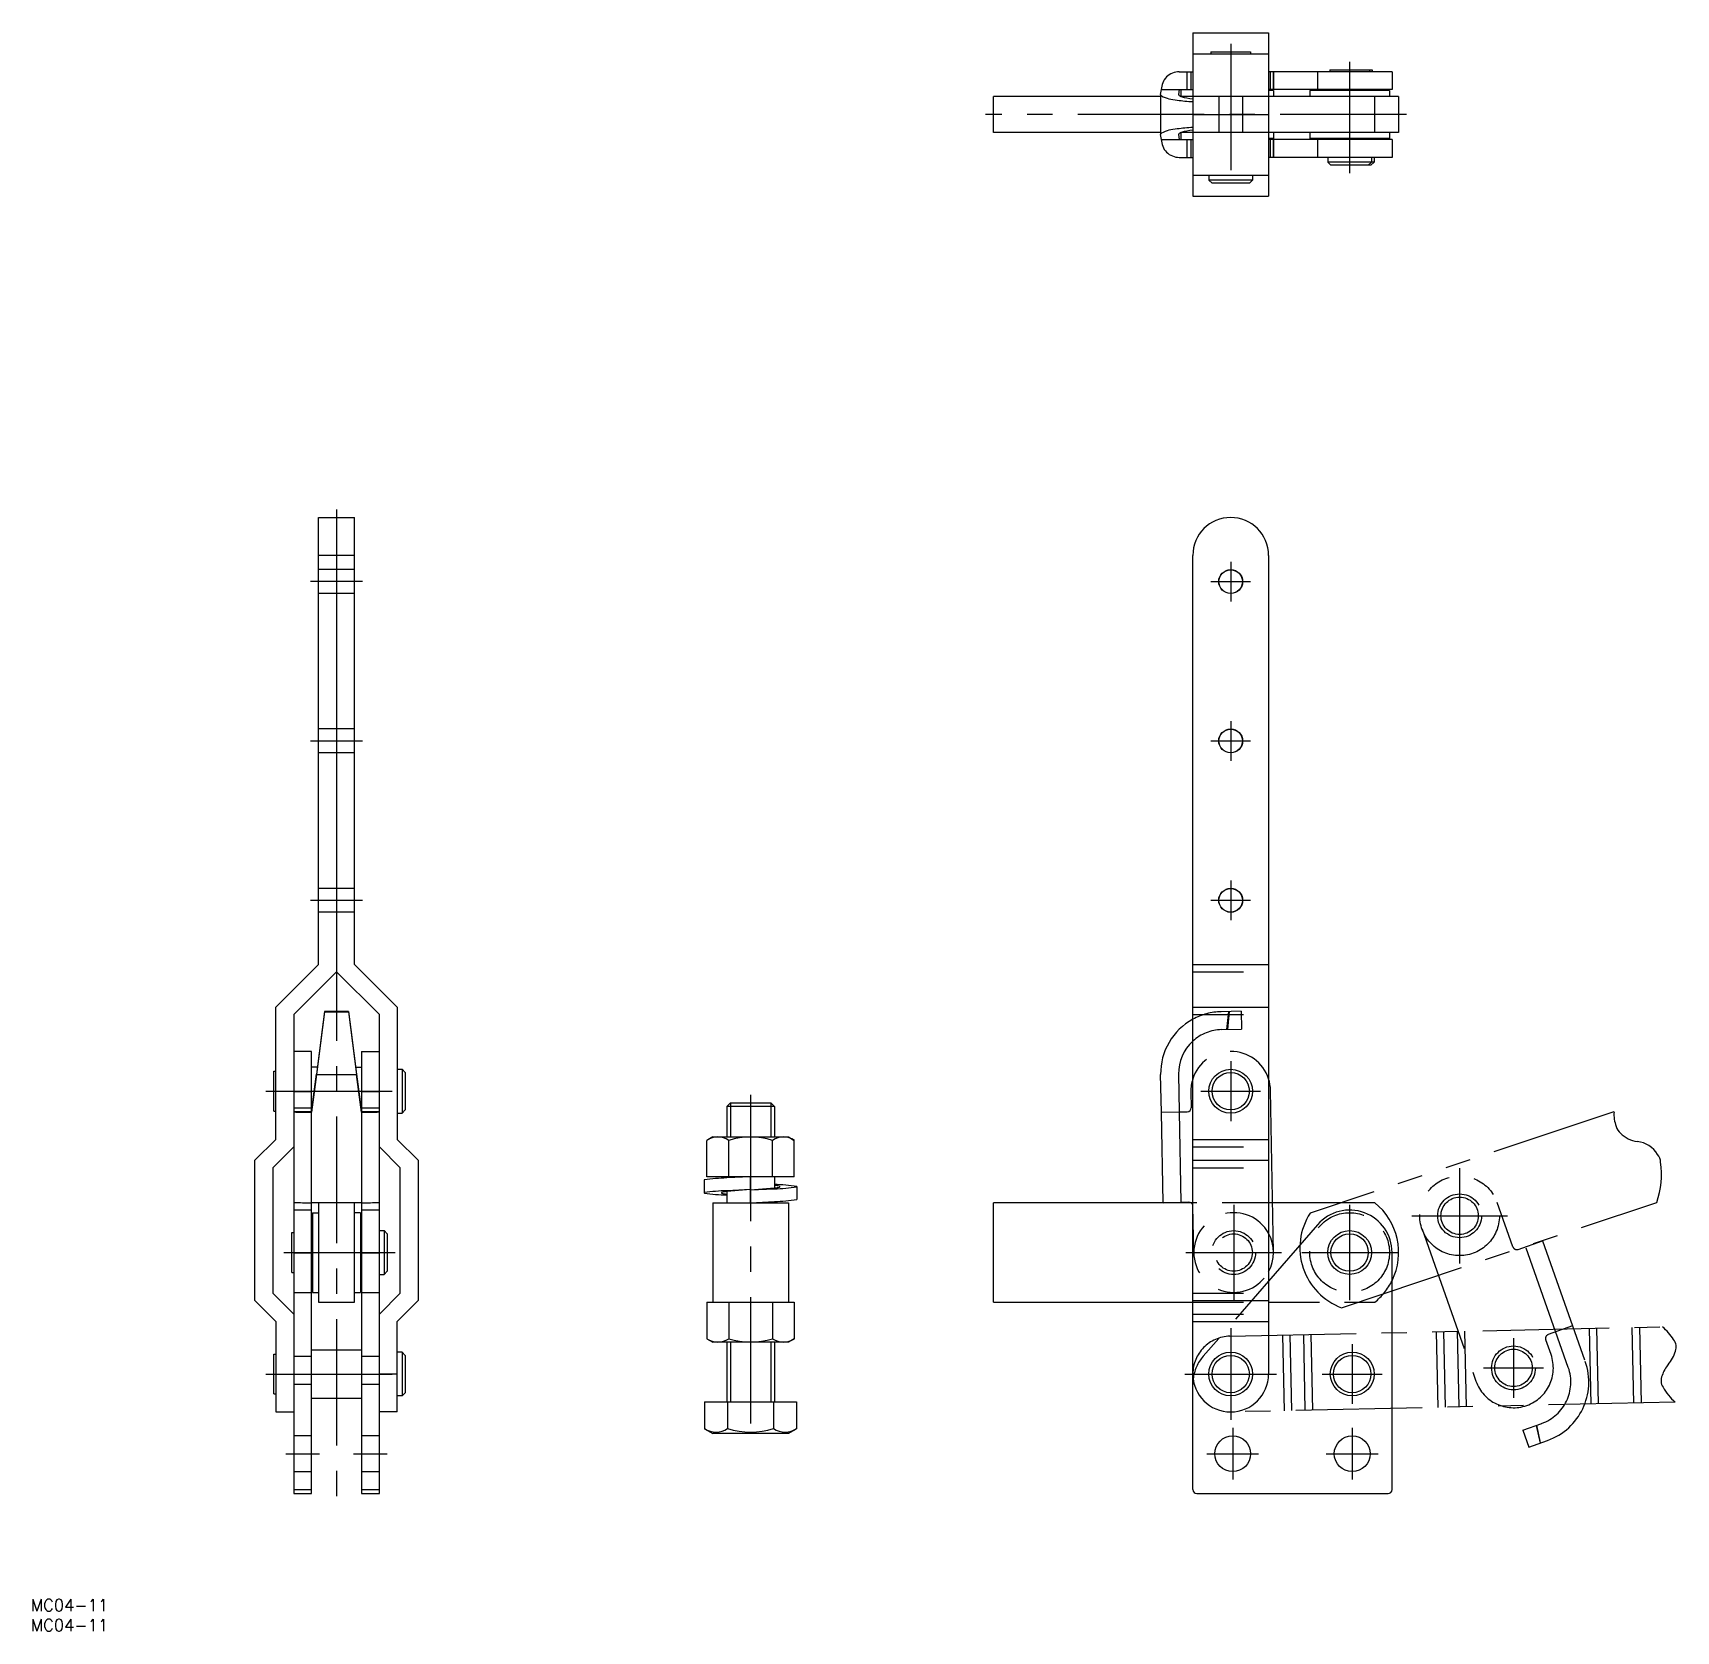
# Model space of a CAD drawing. Extents: x -301 to 112, y -65 to 337.
import ezdxf

# ---------------------------------------------------------------- set-up
doc = ezdxf.new("R2010")
doc.units = 0
for name, pattern in [('CENTER', [50.8, 31.75, -6.35, 6.35, -6.35]), ('DASHED', [19.05, 12.7, -6.35]), ('PHANTOM', [63.5, 31.75, -6.35, 6.35, -6.35, 6.35, -6.35])]:
    doc.linetypes.add(name, pattern=pattern)
doc.layers.get('0').update_dxf_attribs({"linetype": 'CONTINUOUS'})
doc.layers.add('CENTER', color=1, linetype='CONTINUOUS')
doc.styles.get("Standard").update_dxf_attribs({"font": 'txt.shx', "height": 3, "bigfont": 'bigfont.shx'})

msp = doc.modelspace()

# ---------------------------------------------------------------- linework, layer by layer
at = {"color": 7, "linetype": 'CONTINUOUS'}
for p, q in [((-9.5, 336.66), (9.5, 336.66)), ((-9.5, 336.66), (-9.5, 295.66)), ((9.5, 336.66), (9.5, 295.66)), ((-9.5, 331.41), (9.5, 331.41)), ((-5, 331.91), (5, 331.91)), ((-5, 331.91), (-5, 331.41)), ((5, 331.91), (5, 331.41)), ((-12.91, 326.91), (-9.5, 326.91)), ((-10.91, 322.41), (-10.91, 326.91)), ((-10, 326.91), (-10, 322.41)), ((40.5, 326.91), (9.5, 326.91)), ((10, 322.41), (10, 326.91)), ((10.75, 322.41), (10.75, 326.91)), ((10.75, 326.91), (10.75, 322.41)), ((21.81, 326.91), (21.81, 322.41)), ((24.85, 327.41), (35.5, 327.41)), ((24.85, 327.41), (24.85, 326.91)), ((34.85, 327.41), (34.85, 326.91)), ((35.5, 327.41), (35.5, 326.91)), ((40.5, 326.91), (40.5, 322.41)), ((-17.58, 321.18), (-17.4, 322.41)), ((-17.4, 322.41), (-9.5, 322.41)), ((-12.91, 322.41), (-13.08, 321.18)), ((-12.49, 322.41), (-12.49, 320.69)), ((40.5, 322.41), (9.5, 322.41)), ((10.75, 322.16), (9.5, 322.16)), ((10.75, 322.16), (10.75, 320.66)), ((39.85, 322.16), (19.85, 322.16)), ((19.85, 322.16), (19.85, 320.66)), ((24.45, 322.41), (24.45, 322.16)), ((25.85, 322.41), (25.85, 322.16)), ((33.85, 322.41), (33.85, 322.16)), ((36.55, 322.41), (36.55, 322.16)), ((39.85, 322.16), (39.85, 320.66)), ((-17.58, 320.66), (-59.5, 320.66)), ((-59.5, 311.66), (-59.5, 320.66)), ((-17.58, 321.14), (-17.58, 311.18)), ((-13.08, 321.18), (-13.08, 321.17)), ((-12.41, 320.66), (-12.49, 320.69)), ((42.15, 320.66), (-12.41, 320.66)), ((36.14, 311.66), (36.14, 320.66)), ((42.15, 320.66), (42.15, 311.66)), ((-9.5, 316.16), (9.5, 316.16)), ((-17.58, 311.66), (-59.5, 311.66)), ((-17.4, 309.91), (-17.58, 311.14)), ((-17.4, 309.91), (-9.5, 309.91)), ((-13.08, 311.14), (-13.08, 311.16)), ((-13.08, 311.14), (-12.91, 309.91)), ((-12.41, 311.66), (-12.49, 311.63)), ((-12.49, 311.63), (-12.49, 309.91)), ((42.15, 311.66), (-12.41, 311.66)), ((-10.91, 305.41), (-10.91, 309.91)), ((-10, 309.91), (-10, 305.41)), ((10.75, 310.16), (9.5, 310.16)), ((40.5, 309.91), (9.5, 309.91)), ((10, 305.41), (10, 309.91)), ((10.75, 311.66), (10.75, 310.16)), ((10.75, 305.41), (10.75, 309.91)), ((10.75, 309.91), (10.75, 305.41)), ((19.85, 311.66), (19.85, 310.16)), ((39.85, 310.16), (19.85, 310.16)), ((21.81, 309.91), (21.81, 305.41)), ((24.45, 310.16), (24.45, 309.91)), ((25.85, 310.16), (25.85, 309.91)), ((33.85, 310.16), (33.85, 309.91)), ((36.55, 310.16), (36.55, 309.91)), ((39.85, 311.66), (39.85, 310.16)), ((40.5, 309.91), (40.5, 305.41)), ((-12.91, 305.41), (-9.5, 305.41)), ((40.5, 305.41), (9.5, 305.41)), ((24.35, 305.41), (24.35, 304.22)), ((35.35, 305.41), (35.35, 304.22)), ((36, 305.41), (36, 304.22)), ((36, 304.22), (24.35, 304.22)), ((25.16, 303.41), (24.35, 304.22)), ((35.19, 303.41), (25.16, 303.41)), ((34.54, 303.41), (35.35, 304.22)), ((35.19, 303.41), (36, 304.22)), ((-9.5, 300.91), (9.5, 300.91)), ((-5.5, 300.91), (-5.5, 299.72)), ((5.5, 299.72), (-5.5, 299.72)), ((-4.69, 298.91), (-5.5, 299.72)), ((4.69, 298.91), (-4.69, 298.91)), ((4.69, 298.91), (5.5, 299.72)), ((5.5, 300.91), (5.5, 299.72)), ((-9.5, 295.66), (9.5, 295.66)), ((-228.92, 102.83), (-228.92, 215.01)), ((-228.92, 215.01), (-219.92, 215.01)), ((-224.42, 215.01), (-224.42, 100.97)), ((-219.92, 102.83), (-219.92, 215.01)), ((-224.42, 205.51), (-228.92, 205.51)), ((-219.92, 205.51), (-224.42, 205.51)), ((-9.5, -28.99), (-9.5, 205.51)), ((9.5, 205.51), (9.5, 0)), ((-239.67, 92.08), (-228.92, 102.83)), ((-224.42, 100.97), (-235.17, 90.22)), ((-213.67, 90.22), (-224.42, 100.97)), ((-219.92, 102.83), (-209.17, 92.08)), ((-9.5, 102.83), (9.5, 102.83)), ((-239.67, 58.9), (-239.67, 92.08)), ((-227.42, 90.96), (-229.44, 75.18)), ((-227.42, 91), (-228.01, 86.49)), ((-227.42, 91), (-227.42, 90.96)), ((-227.42, 90.96), (-221.42, 90.96)), ((-221.42, 91), (-221.42, 90.96)), ((-221.42, 91), (-220.83, 86.48)), ((-221.42, 90.96), (-219.4, 75.18)), ((-209.17, 92.08), (-209.17, 58.9)), ((-9.5, 92.08), (9.5, 92.08)), ((-235.17, 90.22), (-235.17, -29.99)), ((-213.67, -29.99), (-213.67, 90.22)), ((-228.01, 86.46), (-229.44, 75.26)), ((-228.01, 86.46), (-228.01, 86.49)), ((-220.83, 86.48), (-220.83, 86.46)), ((-220.83, 86.46), (-219.4, 75.26)), ((-230.67, 81), (-235.17, 81)), ((-230.67, -29.99), (-230.67, 81)), ((-218.17, 81), (-218.17, -29.99)), ((-218.17, 81), (-213.67, 81)), ((-240.17, 66), (-240.17, 76)), ((-240.17, 76), (-239.67, 76)), ((-229.21, 77.05), (-230.67, 77.05)), ((-230.67, 65.79), (-229.44, 75.26)), ((-229.44, 75.18), (-230.67, 65.71)), ((-229.44, 75.18), (-219.4, 75.18)), ((-219.63, 77.05), (-218.17, 77.05)), ((-219.4, 75.26), (-218.17, 65.79)), ((-218.17, 65.71), (-219.4, 75.18)), ((-209.17, 76.5), (-207.98, 76.5)), ((-207.98, 76.5), (-207.98, 65.5)), ((-207.17, 75.69), (-207.98, 76.5)), ((-207.17, 75.69), (-207.17, 66.31)), ((-17.4, 65.71), (-17.58, 75.18)), ((-13.08, 75.26), (-12.91, 65.79)), ((-230.67, 70.81), (-235.17, 70.81)), ((-213.67, 70.81), (-218.17, 70.81)), ((-10, 70.81), (-9.92, 66.85)), ((10.75, 30.51), (10, 71.19)), ((-240.17, 66), (-239.67, 66)), ((-235.17, 66.85), (-230.67, 66.85)), ((-218.17, 66.85), (-213.67, 66.85)), ((-207.17, 66.31), (-207.98, 65.5)), ((-125.54, 68.11), (-126.49, 67.16)), ((-114.49, 67.16), (-126.49, 67.16)), ((-126.49, 67.16), (-126.49, 59.51)), ((-125.54, 68.11), (-115.43, 68.11)), ((-115.43, 68.11), (-114.49, 67.16)), ((-114.49, 67.16), (-114.49, 59.51)), ((-230.67, 65.83), (-235.17, 65.83)), ((-213.67, 65.83), (-218.17, 65.83)), ((-209.17, 65.5), (-207.98, 65.5)), ((-17.4, 65.71), (-12.91, 65.79)), ((-16.98, 43.01), (-17.4, 65.71)), ((-12.91, 65.79), (-10.91, 65.83)), ((-12.91, 65.79), (-12.49, 43.09)), ((-244.92, 53.65), (-239.67, 58.9)), ((-209.17, 58.9), (-203.92, 53.65)), ((-129.99, 59.51), (-131.46, 58.66)), ((-131.46, 49.51), (-131.46, 58.66)), ((-129.99, 59.51), (-110.99, 59.51)), ((-125.97, 49.51), (-125.97, 58.66)), ((-115, 49.51), (-115, 58.66)), ((-110.99, 59.51), (-109.52, 58.66)), ((-109.52, 49.51), (-109.52, 58.66)), ((-9.5, 58.9), (9.5, 58.9)), ((-244.92, 18.45), (-244.92, 53.65)), ((-235.17, 57.04), (-240.42, 51.79)), ((-208.42, 51.79), (-213.67, 57.04)), ((-203.92, 53.65), (-203.92, 18.45)), ((-9.5, 53.65), (9.5, 53.65)), ((-240.42, 51.79), (-240.42, 20.31)), ((-208.42, 20.31), (-208.42, 51.79)), ((-109.52, 49.51), (-131.46, 49.51)), ((-126.49, 49.51), (-126.49, 49.23)), ((-120.49, 49.51), (-126.49, 49.23)), ((-120.49, 46.31), (-120.49, 49.51)), ((-114.49, 49.51), (-114.49, 46.72)), ((-132.12, 48.69), (-132.12, 45.49)), ((-120.49, 46.31), (-126.49, 46.03)), ((-120.49, 46.31), (-126.49, 45.8)), ((-126.49, 45.8), (-126.49, 43.01)), ((-120.49, 46.21), (-114.49, 46.72)), ((-120.49, 46.21), (-114.49, 46.5)), ((-120.49, 43.01), (-120.49, 46.21)), ((-108.85, 47.04), (-108.85, 43.84)), ((-218.17, 43.01), (-230.67, 43.01)), ((-228.92, 43.01), (-228.92, 18.01)), ((-219.92, 18.01), (-219.92, 43.01)), ((-129.99, 43.01), (-110.99, 43.01)), ((-129.99, 43.01), (-129.99, 18.01)), ((-120.49, 43.01), (-114.49, 43.3)), ((-114.49, 43.3), (-114.49, 43.01)), ((-110.99, 43.01), (-110.99, 18.01)), ((-9.99, 43.01), (-59.5, 43.01)), ((-59.5, 18.01), (-59.5, 43.01)), ((-16.98, 43.01), (-12.49, 43.09)), ((-10.49, 43.13), (-12.49, 43.09)), ((36.14, 43.01), (10.52, 43.01)), ((-230.67, 41.16), (-235.17, 41.16)), ((-230.42, 40.51), (-230.42, 20.51)), ((-230.42, 40.51), (-228.92, 40.51)), ((-218.42, 40.51), (-219.92, 40.51)), ((-218.42, 40.51), (-218.42, 20.51)), ((-213.67, 41.16), (-218.17, 41.16)), ((21.81, 37.49), (9.5, 23.33)), ((-235.67, 25.51), (-235.67, 35.51)), ((-235.67, 35.51), (-235.17, 35.51)), ((-230.67, 34.51), (-230.42, 34.51)), ((-218.42, 34.51), (-218.17, 34.51)), ((-213.67, 36.01), (-212.48, 36.01)), ((-212.48, 36.01), (-212.48, 25.01)), ((-211.67, 35.19), (-212.48, 36.01)), ((-211.67, 35.19), (-211.67, 25.82)), ((-230.67, 30.32), (-235.17, 30.32)), ((-213.67, 30.32), (-218.17, 30.32)), ((40.5, -28.99), (40.5, 30.51)), ((-235.67, 25.51), (-235.17, 25.51)), ((-230.67, 26.51), (-230.42, 26.51)), ((-218.42, 26.51), (-218.17, 26.51)), ((-213.67, 25.01), (-212.48, 25.01)), ((-211.67, 25.82), (-212.48, 25.01)), ((-239.67, 13.2), (-244.92, 18.45)), ((-240.42, 20.31), (-235.17, 15.06)), ((-235.17, 20.51), (-230.67, 20.51)), ((-230.42, 20.51), (-228.92, 20.51)), ((-228.92, 18.01), (-219.92, 18.01)), ((-219.92, 20.51), (-218.42, 20.51)), ((-218.17, 20.51), (-213.67, 20.51)), ((-213.67, 15.06), (-208.42, 20.31)), ((-203.92, 18.45), (-209.17, 13.2)), ((-131.46, 18.01), (-131.46, 8.86)), ((-131.46, 18.01), (-109.52, 18.01)), ((-125.97, 18.01), (-125.97, 8.86)), ((-115, 18.01), (-115, 8.86)), ((-109.52, 18.01), (-109.52, 8.86)), ((-59.5, 18.01), (-9.5, 18.01)), ((-9.5, 18.45), (9.5, 18.45)), ((-239.67, 13.2), (-239.67, -9.5)), ((-209.17, -9.5), (-209.17, 13.2)), ((-9.5, 13.2), (9.5, 13.2)), ((-131.46, 8.86), (-129.99, 8.01)), ((-109.52, 8.86), (-110.99, 8.01)), ((-240.17, -5), (-240.17, 5)), ((-240.17, 5), (-239.67, 5)), ((-235.17, 4.48), (-230.67, 4.48)), ((-230.67, 6.05), (-218.17, 6.05)), ((-218.17, 4.48), (-213.67, 4.48)), ((-207.98, 5.5), (-209.17, 5.5)), ((-207.98, 5.5), (-207.98, -5.5)), ((-207.17, 4.69), (-207.98, 5.5)), ((-207.17, 4.69), (-207.17, -4.69)), ((-110.99, 8.01), (-129.99, 8.01)), ((-126.49, 8.01), (-126.49, -6.99)), ((-114.49, 8.01), (-114.49, -6.99)), ((-239.67, 0), (-235.17, 0)), ((-209.17, 0), (-213.67, 0)), ((-235.17, -2.51), (-230.67, -2.51)), ((-218.17, -2.51), (-213.67, -2.51)), ((-240.17, -5), (-239.67, -5)), ((-230.67, -6.05), (-218.17, -6.05)), ((-207.98, -5.5), (-209.17, -5.5)), ((-207.17, -4.69), (-207.98, -5.5)), ((-132.03, -6.99), (-132.03, -13.71)), ((-132.03, -6.99), (-108.94, -6.99)), ((-126.26, -6.99), (-126.26, -13.71)), ((-114.71, -6.99), (-114.71, -13.71)), ((-108.94, -6.99), (-108.94, -13.71)), ((-239.67, -9.5), (-235.17, -9.5)), ((-209.17, -9.5), (-213.67, -9.5)), ((-132.03, -13.71), (-129.99, -14.89)), ((-110.99, -14.89), (-129.99, -14.89)), ((-108.94, -13.71), (-110.99, -14.89)), ((-235.17, -28.99), (-230.67, -28.99)), ((-235.17, -29.99), (-230.67, -29.99)), ((-218.17, -28.99), (-213.67, -28.99)), ((-218.17, -29.99), (-213.67, -29.99)), ((-8.5, -29.99), (39.5, -29.99))]:
    msp.add_line(p, q, dxfattribs=at)
at = {"color": 3, "linetype": 'DASHED'}
for p, q in [((-3, 320.66), (-3, 311.66)), ((3, 320.66), (3, 311.66)), ((-219.92, 201.92), (-228.92, 201.92)), ((-219.92, 195.92), (-228.92, 195.92)), ((-219.92, 161.92), (-228.92, 161.92)), ((-219.92, 155.92), (-228.92, 155.92)), ((-219.92, 121.92), (-228.92, 121.92)), ((-219.92, 115.92), (-228.92, 115.92)), ((-9.5, 100.97), (9.5, 100.97)), ((2.63, 91.05), (-2.37, 90.96)), ((-0.97, 86.48), (-0.45, 91)), ((-0.35, 91), (-0.84, 86.49)), ((2.63, 91.05), (2.72, 86.55)), ((-9.5, 90.22), (9.5, 90.22)), ((-2.29, 86.46), (2.72, 86.55)), ((-9.5, 57.04), (9.5, 57.04)), ((-9.5, 51.79), (9.5, 51.79)), ((10.52, 43.01), (-9.99, 43.01)), ((-9.25, 30.32), (-9.47, 42.15)), ((9.5, 23.33), (-6.89, 4.48)), ((-9.5, 20.31), (9.5, 20.31)), ((-9.5, 18.01), (36.14, 18.01)), ((-9.5, 15.06), (9.5, 15.06)), ((-230.67, -15.49), (-235.17, -15.49)), ((-213.67, -15.49), (-218.17, -15.49)), ((-235.17, -24.49), (-230.67, -24.49)), ((-218.17, -24.49), (-213.67, -24.49))]:
    msp.add_line(p, q, dxfattribs=at)
at = {"color": 3, "linetype": 'CONTINUOUS'}
for p, q in [((-125.54, 68.11), (-125.54, 59.51)), ((-115.43, 68.11), (-115.43, 59.51)), ((-125.54, 8.01), (-125.54, -6.99)), ((-115.43, 8.01), (-115.43, -6.99))]:
    msp.add_line(p, q, dxfattribs=at)
at = {"color": 3, "linetype": 'PHANTOM'}
for p, q in [((96.2, 65.83), (19.93, 40.37)), ((57.45, 51.72), (57.45, 27.72)), ((27.84, 16.66), (106.94, 43.06)), ((70.83, 31.91), (66.88, 43.06)), ((45.45, 39.72), (69.45, 39.72)), ((48.03, 36.38), (61.56, -1.8)), ((72.11, 31.3), (78.23, 33.48)), ((78.23, 33.48), (88.98, 3.15)), ((84.74, 1.65), (73.99, 31.97)), ((-0.21, 9.5), (108.39, 11.86)), ((12.99, 9.79), (13.4, -9.21)), ((14.85, 9.83), (15.27, -9.17)), ((18.24, 9.9), (18.65, -9.1)), ((20.1, 9.94), (20.52, -9.06)), ((51.57, 10.62), (51.98, -8.37)), ((53.43, 10.67), (53.84, -8.33)), ((56.82, 10.74), (57.23, -8.26)), ((58.68, 10.78), (59.09, -8.22)), ((70.98, 9.05), (70.98, -5.95)), ((80.41, 4.89), (79.08, 8.63)), ((85.82, 12.08), (79.69, 9.9)), ((89.99, 11.46), (90.4, -7.53)), ((91.85, 11.5), (92.26, -7.49)), ((101.15, -7.3), (100.74, 11.7)), ((102.6, 11.74), (103.01, -7.26)), ((63.48, 1.55), (78.48, 1.55)), ((111.54, -7.07), (0, -9.5)), ((73.33, -14.07), (78.05, -12.4)), ((73.33, -14.07), (74.84, -18.31)), ((76.68, -12.88), (77.64, -17.31)), ((77.74, -17.28), (76.8, -12.84)), ((74.84, -18.31), (79.55, -16.64))]:
    msp.add_line(p, q, dxfattribs=at)
at = {"color": 7, "linetype": 'CONTINUOUS'}
for centre, radius in [((0, 198.92), 3), ((0, 198.92), 2.95), ((0, 158.92), 3), ((0, 158.92), 2.95), ((0, 118.92), 3), ((0, 118.92), 2.95), ((0, 71), 5.5), ((0, 71), 4.69), ((29.85, 30.51), 5.5), ((29.85, 30.51), 4.69), ((0, 0), 5.5), ((0, 0), 4.69), ((30.5, 0), 5.5), ((30.5, 0), 4.69), ((0.5, -19.99), 4.5), ((30.5, -19.99), 4.5)]:
    msp.add_circle(centre, radius, dxfattribs=at)
at = {"color": 3, "linetype": 'PHANTOM'}
for centre, radius in [((57.45, 39.72), 10), ((57.45, 39.72), 5.5), ((57.45, 39.72), 4.69), ((70.98, 1.55), 5.5), ((70.98, 1.55), 4.69)]:
    msp.add_circle(centre, radius, dxfattribs=at)
at = {"color": 3, "linetype": 'DASHED'}
for centre, radius in [((29.85, 30.51), 10), ((0.75, 30.5), 5.5), ((0.75, 30.5), 4.69)]:
    msp.add_circle(centre, radius, dxfattribs=at)
at = {"color": 7, "linetype": 'CONTINUOUS'}
for centre, radius, start, end in [((-12.91, 322.41), 4.5, 90.0049, 180.005), ((-17.28, 321.14), 0.3, 169.6396, 247.4813), ((-12.92, 329.46), 9.69, 242.468, 266.8335), ((-5.74, 377.6), 58.33, 262.4042, 266.306), ((-12.98, 321.15), 0.1, 171.9929, 230.108), ((-12.14, 321.79), 1.15, 218.1992, 252.7068), ((-7.98, 335.92), 15.89, 253.8049, 264.5116), ((-17.28, 311.18), 0.3, 112.5187, 190.3604), ((-12.92, 302.86), 9.69, 93.1665, 117.532), ((-12.91, 309.91), 4.5, 179.995, 269.9951), ((-5.74, 254.72), 58.33, 93.694, 97.5958), ((-12.98, 311.17), 0.1, 129.892, 188.0071), ((-12.14, 310.54), 1.15, 107.2932, 141.8008), ((-7.98, 296.41), 15.89, 95.4883, 106.1951), ((0, 205.51), 9.5, 0, 180), ((-224.45, 10.71), 80.34, 87.8418, 92.1219), ((-2.08, 75.46), 15.5, 118.5886, 181.0611), ((-2.08, 75.46), 11, 132.3978, 181.0611), ((0, 71), 10, 161.8051, 181.0611), ((0, 71), 10, 1.0611, 18.1949), ((-10.92, 66.83), 1, 271.0611, 1.0611), ((-231.79, 126.52), 60.82, 266.8187, 271.0595), ((-217.05, 126.52), 60.82, 268.9405, 273.1813), ((-128.71, 54.65), 4.86, 55.6156, 124.3844), ((-120.49, 41.36), 18.15, 72.412, 107.588), ((-112.26, 54.65), 4.86, 55.6156, 124.3844), ((-132.07, 48.69), 0.05, 90, 180), ((-132.07, 45.49), 0.05, 96.5532, 263.4468), ((-124.72, -3.04), 52.3, 91.9378, 98.0863), ((-124.71, -6.38), 52.44, 91.941, 98.0792), ((-124.71, 97.35), 52.44, 261.9208, 268.059), ((-127.72, 45.49), 0.1, 102.4763, 257.5237), ((-125.82, 38.31), 7.52, 95.0602, 104.8124), ((-125.82, 52.66), 7.52, 255.1876, 264.9398), ((-116.25, -4.57), 52.18, 81.8987, 88.0667), ((-115.12, 40.08), 7.31, 74.9863, 85.0229), ((-116.25, 98.64), 52.18, 271.9333, 278.1013), ((-115.12, 54), 7.31, 274.9771, 285.0137), ((-113.25, 47.04), 0.1, 282.6407, 77.3593), ((-108.9, 47.04), 0.05, 276.5679, 83.4321), ((-231.79, 103.82), 60.82, 266.8187, 271.0595), ((-217.05, 103.82), 60.82, 268.9405, 273.1813), ((-116.26, 95.69), 52.42, 271.9417, 278.0807), ((-108.9, 43.84), 0.05, 276.5545, 0), ((-10.47, 42.13), 1, 14.5412, 91.0611), ((26.15, 30.51), 16, 333.7503, 51.3752), ((29.85, 30.51), 10.65, 0, 139), ((0.75, 30.5), 10, 331.0402, 28.9598), ((-128.71, 12.87), 4.86, 235.6158, 304.3842), ((-120.49, 26.16), 18.15, 252.412, 287.588), ((-112.26, 12.87), 4.86, 235.6158, 304.3842), ((0, 0), 9.5, 180, 0), ((1.15, -2.51), 10.65, 173.042, 180), ((-129.15, -9.49), 5.11, 235.6158, 304.3842), ((-120.49, 4.51), 19.11, 252.414, 287.588), ((-111.83, -9.49), 5.11, 235.6158, 304.3842), ((-8.5, -28.99), 1, 180, 270), ((39.5, -28.99), 1, 270, 0)]:
    msp.add_arc(centre, radius, start, end, dxfattribs=at)
at = {"color": 3, "linetype": 'DASHED'}
for centre, radius, start, end in [((-2.08, 75.46), 15.5, 91.0611, 118.5886), ((-2.08, 75.46), 11, 91.0611, 132.3978), ((0, 71), 10, 18.1949, 161.8051), ((-10.47, 42.13), 1, 1.061, 14.5412), ((0.75, 30.51), 10, 28.959, 331.041), ((26.15, 30.51), 16, 308.6248, 333.7503), ((1.15, -2.51), 10.65, 139, 173.042)]:
    msp.add_arc(centre, radius, start, end, dxfattribs=at)
at = {"color": 3, "linetype": 'CONTINUOUS'}
for centre, radius, start, end in [((105.66, 65.31), 9.47, 176.8769, 199.4365), ((99.63, 62.9), 3, 194.3688, 233.4415), ((103.07, 65.54), 7.26, 224.0249, 261.9339), ((101.5, 51.93), 6.44, 29.6164, 85.1483), ((104.91, 53.07), 3, 2.4047, 42.9899), ((86.23, 50.14), 21.89, 341.1099, 8.02), ((96.86, -0.89), 17.19, 33.6505, 47.8888), ((108.8, 6.8), 3, 340.0096, 37.7516), ((103.53, 7.96), 8.37, 318.5167, 344.8573), ((117.69, -3.75), 10.01, 141.9651, 160.0309), ((111, -1.6), 3, 155.1097, 213.9224), ((121.17, 3.7), 14.44, 208.8418, 228.2211)]:
    msp.add_arc(centre, radius, start, end, dxfattribs=at)
at = {"color": 3, "linetype": 'PHANTOM'}
for centre, radius, start, end in [((33.36, 31.68), 16, 147.0795, 249.8298), ((71.77, 32.25), 1, 199.5157, 289.5157), ((0, 0), 9.5, 91.2472, 180), ((80.02, 8.96), 1, 109.5157, 199.5157), ((70.98, 1.55), 10, 199.5157, 19.5157), ((74.37, -2.03), 11, 289.5157, 19.5157), ((74.37, -2.03), 15.5, 289.5157, 19.5157)]:
    msp.add_arc(centre, radius, start, end, dxfattribs=at)
at = {"layer": 'CENTER', "color": 1, "linetype": 'CENTER'}
for p, q in [((0, 333.91), (0, 296.91)), ((29.85, 329.41), (29.85, 301.41)), ((44.15, 316.16), (-61.5, 316.16)), ((-224.42, 217.01), (-224.42, -31.99)), ((0, 203.92), (0, 193.92)), ((-217.92, 198.92), (-230.92, 198.92)), ((-5, 198.92), (5, 198.92)), ((0, 163.92), (0, 153.92)), ((-230.92, 158.92), (-217.92, 158.92)), ((-5, 158.92), (5, 158.92)), ((0, 123.92), (0, 113.92)), ((-230.92, 118.92), (-217.92, 118.92)), ((-5, 118.92), (5, 118.92)), ((0, 78.5), (0, 63.5)), ((-242.17, 71), (-205.17, 71)), ((-7.5, 71), (7.5, 71)), ((-120.49, 70.11), (-120.49, -16.89)), ((0.75, 42.51), (0.75, 18.51)), ((29.85, 42.51), (29.85, 18.51)), ((-237.67, 30.51), (-209.67, 30.51)), ((-11.25, 30.51), (12.75, 30.51)), ((17.85, 30.51), (41.85, 30.51)), ((0, 11.5), (0, -11.5)), ((30.5, 7.5), (30.5, -7.5)), ((-11.5, 0), (11.5, 0)), ((-242.17, 0), (-205.17, 0)), ((23, 0), (38, 0)), ((0.5, -13.49), (0.5, -26.49)), ((30.5, -13.49), (30.5, -26.49)), ((-237.17, -19.99), (-228.67, -19.99)), ((-220.17, -19.99), (-211.67, -19.99)), ((-6, -19.99), (7, -19.99)), ((24, -19.99), (37, -19.99))]:
    msp.add_line(p, q, dxfattribs=at)

# ---------------------------------------------------------------- texts
at = {"color": 7, "linetype": 'CONTINUOUS'}
for p in [(-301.14, -59.53), (-301.14, -64.53)]:
    msp.add_text('MC04-11', height=3, dxfattribs=at).set_placement(p)

doc.saveas('drawing.dxf')
